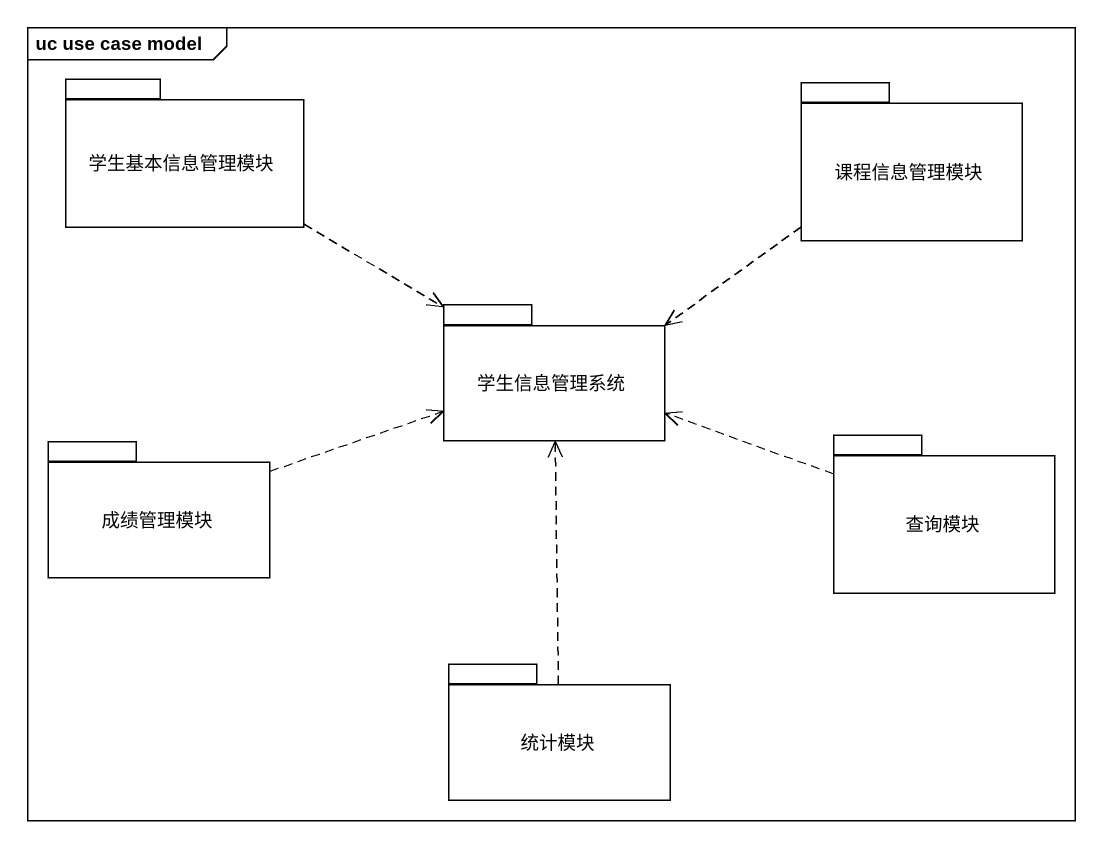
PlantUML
@startuml
mainframe uc use case model
package 学生基本信息管理模块 {
}
package 课程信息管理模块 {
}
package 学生信息管理系统 {
}
package 成绩管理模块 {
}
package 查询模块 {
}
package 统计模块 {
}
学生基本信息管理模块 .right.> 学生信息管理系统
课程信息管理模块 .left.> 学生信息管理系统
成绩管理模块 .right.> 学生信息管理系统
查询模块 .left.> 学生信息管理系统
统计模块 .up.> 学生信息管理系统
@enduml
